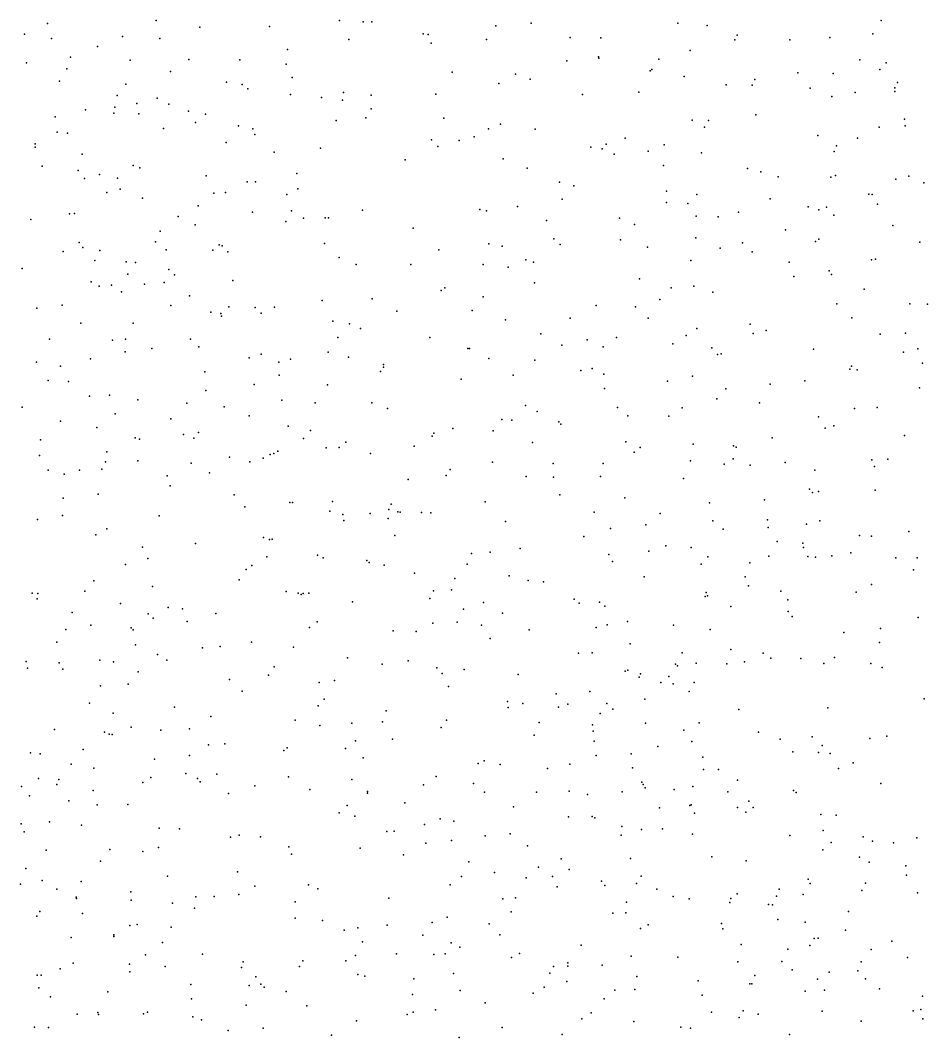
# Model space of a CAD drawing. Header units: metres. Extents: x -25 to 25, y -27.7 to 27.8.
# Drawn here: x 10.65 to 12.196, y 0.013 to 1.746 of the extents above; entities that cross this region are included whole.
import ezdxf

# ---------------------------------------------------------------- set-up
doc = ezdxf.new("R2010")
doc.units = ezdxf.units.M

msp = doc.modelspace()

# ---------------------------------------------------------------- linework, layer by layer
for p in [(10.6963, 1.7404, 10.855), (10.8814, 1.7456, 11.6233), (10.9561, 1.7342, 24.0528), (11.0747, 1.7352, 23.8806), (11.1937, 1.7454, 3.0991), (11.2341, 1.7429, -19.0683), (11.2488, 1.7429, 19.4002), (11.4599, 1.7365, 23.279), (11.5204, 1.7407, 19.7121), (11.7701, 1.7407, 11.6786), (11.82, 1.7367, 23.2841), (12.1167, 1.7456, 20.4458), (10.6575, 1.7222, 24.3394), (10.8242, 1.718, 19.1539), (11.3362, 1.7226, 23.3356), (11.3447, 1.7215, 19.476), (11.5865, 1.7166, 10.0871), (11.871, 1.7204, 20.0386), (12.0289, 1.7166, 20.237), (12.1022, 1.7225, -1.7373), (10.703, 1.7148, 11.929), (10.7817, 1.7012, -19.7493), (10.8879, 1.7146, 14.642), (11.2098, 1.7132, 23.5801), (11.3501, 1.707, 14.9003), (11.4441, 1.7132, 19.5907), (11.6389, 1.7157, 19.8307), (11.8673, 1.7126, 14.8493), (11.961, 1.7126, 12.2509), (10.7356, 1.6826, -21.2282), (11.1053, 1.696, -20.5908), (11.6348, 1.6836, 23.2812), (11.7913, 1.6942, -5.4522), (10.6606, 1.6732, 10.4722), (10.8373, 1.6775, 24.1779), (10.9374, 1.679, -20.3831), (11.0239, 1.6784, 19.2096), (11.1029, 1.6711, -6.2413), (11.5808, 1.6769, -5.6064), (11.6358, 1.681, 3.3355), (11.738, 1.6797, 11.0408), (12.0803, 1.6781, -3.5604), (12.1253, 1.6732, 3.5831), (10.7294, 1.663, 24.2787), (10.9061, 1.6587, 19.1402), (11.113, 1.6482, 23.8032), (11.3856, 1.6573, -17.219), (11.4939, 1.6538, -3.9049), (11.7232, 1.6596, 23.2875), (11.7257, 1.662, 11.2574), (11.7811, 1.65, 9.69), (11.9744, 1.6559, 20.1015), (12.035, 1.6549, -1.4313), (12.1141, 1.6618, 23.2485), (10.717, 1.6421, 19.0765), (10.8299, 1.6368, -19.5388), (11.0012, 1.64, -18.2713), (11.0283, 1.6365, -19.3244), (11.4653, 1.6378, 19.5554), (11.5189, 1.6455, 23.2912), (11.8525, 1.636, 0.7807), (11.8966, 1.6351, -3.7272), (11.9012, 1.6449, 11.9836), (11.9953, 1.6299, -5.3047), (12.14, 1.6306, -1.9963), (12.1442, 1.6396, 14.7992), (10.8154, 1.6173, 1.4064), (10.8834, 1.613, 11.0756), (11.0378, 1.629, 19.0892), (11.1104, 1.6194, -17.2417), (11.1631, 1.6139, 19.2404), (11.2006, 1.6227, 14.8328), (11.2478, 1.6183, 19.313), (11.3581, 1.6198, 23.345), (11.6076, 1.6193, 18.7199), (11.7038, 1.6231, 19.8428), (12.0323, 1.6156, 23.2772), (12.0724, 1.6225, 20.1975), (12.14, 1.6245, 20.2817), (10.8109, 1.5979, 19.0748), (10.8484, 1.6039, -18.1281), (10.9031, 1.603, -6.6378), (11.1992, 1.6097, 23.6306), (11.248, 1.5949, 19.0113), (10.7096, 1.5814, 10.8332), (10.7611, 1.5931, 14.4541), (10.8093, 1.5877, 19.1283), (10.852, 1.5865, -21.036), (10.9365, 1.5906, 24.0617), (10.9655, 1.5856, 11.5795), (11.2386, 1.5794, -5.9614), (11.3715, 1.5788, 1.0653), (11.9029, 1.5849, 19.9985), (12.1564, 1.5772, 12.2371), (10.8941, 1.5616, -20.7755), (10.9486, 1.5714, 14.5991), (11.0217, 1.5658, 23.9525), (11.046, 1.5609, 19.1498), (11.188, 1.5751, 10.2617), (11.4476, 1.561, -5.7274), (11.4679, 1.5685, 3.2719), (11.5271, 1.5604, 23.3122), (11.7946, 1.5756, 3.3503), (11.8153, 1.5636, 19.9188), (11.8224, 1.5747, 11.7182), (12.1129, 1.5635, 18.5716), (12.1572, 1.566, 0.5395), (10.7128, 1.5553, 24.2463), (10.7303, 1.5535, -17.8974), (11.0496, 1.5509, 3.114), (11.423, 1.5471, 19.4326), (11.6806, 1.5451, 0.9271), (12.0086, 1.5495, 20.0575), (12.0764, 1.5449, 20.116), (10.6754, 1.5296, -20.6467), (10.6756, 1.535, 19.0082), (11.0009, 1.5376, 11.3884), (11.1612, 1.5281, 23.6823), (11.3503, 1.542, 23.3898), (11.3614, 1.5304, 14.8742), (11.3979, 1.5407, 10.0982), (11.6218, 1.5293, 19.7091), (11.6414, 1.5269, 9.7871), (11.6482, 1.5345, 23.3144), (11.7469, 1.5337, 18.6002), (12.0406, 1.5319, 23.2825), (10.7553, 1.5176, -17.5033), (11.0828, 1.5212, -18.5825), (11.3056, 1.5079, 23.4814), (11.4724, 1.5094, 23.3534), (11.6619, 1.5176, 3.2662), (11.7197, 1.5228, 19.8076), (11.8107, 1.5197, 23.3194), (12.0364, 1.5224, 0.7248), (10.6873, 1.4974, -4.7753), (10.8424, 1.4983, 11.8234), (10.8537, 1.4941, -4.4969), (11.5134, 1.4938, 19.5362), (11.7456, 1.4984, 11.0754), (11.8891, 1.4932, 19.9386), (10.7486, 1.4899, 24.178), (10.7597, 1.4762, 2.9062), (10.7852, 1.4828, 19.0392), (10.8156, 1.4767, 24.1121), (10.9669, 1.4805, 23.9741), (11.1214, 1.4849, 23.7527), (11.9116, 1.4877, 9.5658), (11.9412, 1.4788, 23.3073), (12.0306, 1.4783, 20.0182), (12.0387, 1.4813, 10.5703), (12.1414, 1.4751, 3.3315), (12.1639, 1.4803, 10.4647), (10.8201, 1.4582, -19.4287), (11.0368, 1.4703, 23.883), (11.051, 1.4704, 14.6753), (11.1229, 1.4586, 19.164), (11.5686, 1.47, 23.349), (11.5931, 1.4636, 18.743), (12.189, 1.469, 20.16), (10.7977, 1.4525, 10.9173), (10.8584, 1.4427, 14.4774), (10.9796, 1.451, 11.2148), (10.9997, 1.4525, -6.4733), (11.1043, 1.4489, -4.0402), (11.5733, 1.4411, 19.6135), (11.7508, 1.4548, 11.4405), (11.8026, 1.449, 19.8582), (11.9273, 1.4414, 14.9975), (12.0953, 1.4493, 23.2733), (12.101, 1.4489, -3.8788), (10.9533, 1.4298, 11.6476), (11.2333, 1.4224, 3.1763), (11.4328, 1.4233, 9.9365), (11.4972, 1.4284, 19.4788), (11.7509, 1.435, 9.603), (11.7872, 1.4338, 23.3589), (11.992, 1.428, 3.2199), (12.0106, 1.4229, -1.7585), (12.0236, 1.4274, 18.4693), (12.1102, 1.4324, 12.1164), (10.668, 1.4066, 18.9467), (10.7341, 1.416, 19.004), (10.7426, 1.4168, 11.9325), (10.9191, 1.4112, 3.0629), (11.0458, 1.4188, -4.2466), (11.1118, 1.4211, 19.1368), (11.1324, 1.4088, -4.4764), (11.1692, 1.4092, -4.8599), (11.175, 1.409, 14.7654), (11.4444, 1.421, 19.4094), (11.5466, 1.4044, 14.9428), (11.6708, 1.4085, 23.3729), (11.8013, 1.4118, -3.9166), (11.8388, 1.4109, 18.498), (11.8737, 1.419, 11.7631), (12.0359, 1.4139, -17.2379), (10.8883, 1.3867, 19.2459), (10.9478, 1.397, 23.9555), (11.1024, 1.403, 23.7648), (11.3193, 1.3916, 23.4629), (11.6961, 1.3979, 15.0186), (11.9538, 1.3887, 19.9043), (12.1363, 1.3959, 20.0345), (11.5587, 1.3731, 3.1801), (11.6724, 1.3715, 19.6944), (11.8006, 1.3752, 11.617), (12.0102, 1.3727, 23.3229), (10.7505, 1.3672, 24.1119), (10.7568, 1.3588, -19.7758), (10.7854, 1.3534, 10.2328), (10.8803, 1.3684, -17.4128), (10.8984, 1.3549, -19.1942), (10.9779, 1.3538, 10.1714), (10.9887, 1.3631, 23.8839), (10.9938, 1.3617, 19.0788), (11.1682, 1.3657, 10.0789), (11.3631, 1.3549, -4.5807), (11.448, 1.365, 1.0541), (11.4712, 1.3611, -3.9728), (11.5698, 1.3636, 19.5765), (11.7185, 1.359, 3.1467), (11.8424, 1.3574, 19.829), (11.8804, 1.3665, 23.3629), (12.0049, 1.3686, 11.9444), (12.1826, 1.3677, 23.2528), (10.723, 1.3518, 2.5354), (10.7773, 1.3362, -6.6979), (11.0035, 1.3511, 11.4632), (11.1935, 1.3413, 23.5788), (11.5113, 1.3374, -5.7177), (11.7925, 1.3366, 10.9452), (11.8965, 1.3513, 10.7614), (12.0999, 1.3376, 19.9588), (12.1067, 1.3387, 10.5703), (10.6532, 1.323, -5.1554), (10.8303, 1.3344, 1.3187), (10.8465, 1.3332, 2.6949), (10.903, 1.3211, 19.0419), (11.222, 1.3295, 19.1996), (11.3153, 1.3297, 19.2722), (11.4383, 1.3298, 19.3881), (11.4811, 1.3251, 23.4246), (11.5245, 1.3338, 9.7482), (11.9598, 1.3336, 9.5648), (12.028, 1.3188, 19.901), (10.7707, 1.3001, 2.281), (10.8332, 1.3133, 23.997), (10.9126, 1.3118, -5.117), (11.0121, 1.3026, 23.8098), (11.705, 1.3052, 23.4144), (11.9676, 1.3094, 23.3603), (12.0317, 1.3128, -1.5768), (10.7847, 1.2927, -18.5513), (10.8052, 1.2943, 19.0138), (10.8224, 1.2831, -19.5744), (10.8616, 1.2961, 11.7873), (10.895, 1.299, -18.9767), (11.3673, 1.2852, -4.366), (11.3734, 1.2901, 23.4391), (11.5261, 1.2984, 19.5067), (11.7587, 1.2899, 11.2457), (11.7972, 1.2926, 9.5661), (12.0873, 1.2875, -1.3337), (10.9384, 1.2764, 23.879), (11.1642, 1.2681, 19.1597), (11.2496, 1.2711, 23.5136), (11.4386, 1.2744, -5.0141), (11.7395, 1.2703, 19.7441), (11.8298, 1.2823, 0.9577), (10.678, 1.2552, 11.988), (10.7213, 1.2606, 10.8505), (10.9063, 1.26, 11.0858), (10.9747, 1.2487, 11.2555), (11.0051, 1.2578, 10.0465), (11.0504, 1.2565, 3.0573), (11.0833, 1.2569, 23.6866), (11.2914, 1.25, 19.2595), (11.4197, 1.2515, 3.1329), (11.631, 1.26, 19.6381), (11.6983, 1.2575, 18.4857), (12.0408, 1.2626, 18.3735), (12.1652, 1.2625, 19.9451), (12.1957, 1.2622, -1.9409), (10.9918, 1.2463, 19.3192), (10.9931, 1.2418, 2.6479), (11.0605, 1.2466, 19.1144), (11.1826, 1.233, -17.5019), (11.4764, 1.2353, 23.4559), (11.5867, 1.2382, -4.7338), (11.7197, 1.2384, 15.0651), (12.0668, 1.2388, 19.8758), (10.753, 1.2295, 10.0824), (10.8425, 1.2297, 2.1594), (11.2109, 1.2285, -5.2146), (11.2295, 1.2209, 14.8245), (11.8024, 1.2208, 3.0688), (11.8932, 1.2278, 15.0676), (11.9208, 1.2171, 11.7536), (10.6996, 1.2023, 24.0146), (10.8074, 1.2005, 18.9992), (10.8292, 1.2025, -17.6154), (10.9399, 1.2024, 19.0578), (11.191, 1.2052, 23.5213), (11.3475, 1.2054, 19.3045), (11.5367, 1.2113, -17.4195), (11.616, 1.2014, 3.0811), (11.6657, 1.2055, 23.4552), (11.7841, 1.2086, 11.398), (11.8984, 1.212, -5.4984), (12.1146, 1.2111, 23.324), (12.1578, 1.2129, 12.0947), (10.8288, 1.1808, 14.4678), (10.8739, 1.1863, 23.8636), (10.9545, 1.1895, 11.5949), (11.1746, 1.1802, 19.1744), (11.4125, 1.1863, 19.1733), (11.4155, 1.1864, 9.7484), (11.5727, 1.1925, -4.4714), (11.6429, 1.1896, 9.5804), (11.7616, 1.1943, 23.4538), (11.8281, 1.1876, 18.3154), (12.0015, 1.1854, 19.8088), (12.1547, 1.1801, 19.8838), (12.1791, 1.186, 0.718), (10.6775, 1.1632, 18.8839), (10.7698, 1.1691, 23.9382), (11.0399, 1.1704, 23.6768), (11.0606, 1.177, 2.4514), (11.0903, 1.163, 2.8783), (11.1103, 1.1684, 14.7368), (11.2089, 1.1719, 9.873), (11.4485, 1.1698, -5.8772), (11.5267, 1.1665, 19.5063), (11.8379, 1.1763, 11.5672), (11.8439, 1.1772, 19.757), (12.1868, 1.1615, 3.0298), (10.7187, 1.1566, -18.3909), (10.9647, 1.1468, 14.6001), (11.2636, 1.1475, 23.4969), (11.2686, 1.1593, -17.6876), (11.2689, 1.155, -6.1245), (11.605, 1.149, 23.4784), (11.624, 1.1523, 18.7664), (12.0633, 1.1511, 10.685), (12.0659, 1.1562, 11.9667), (12.0756, 1.1501, 19.8269), (10.6976, 1.1318, 1.2398), (10.7321, 1.1303, 9.9374), (11.0908, 1.1414, 23.595), (11.4013, 1.1342, 23.4775), (11.4897, 1.1411, 23.4787), (11.644, 1.1429, -5.7209), (11.7527, 1.1311, 19.7174), (11.7953, 1.1393, 11.2056), (11.9865, 1.1312, 23.4188), (10.9663, 1.1151, 11.352), (11.0485, 1.1252, 2.2742), (11.1732, 1.1246, 19.3662), (11.645, 1.1185, -5.0652), (11.8517, 1.1176, 11.0181), (11.9277, 1.1259, 10.8658), (12.1817, 1.1196, 23.3087), (10.7681, 1.1052, -20.1901), (10.8022, 1.1071, 23.8545), (10.8506, 1.0991, 19.0196), (10.934, 1.0933, -17.9893), (11.0956, 1.0983, 19.1496), (11.1522, 1.0941, 2.697), (11.2492, 1.094, 19.265), (11.8364, 1.1007, 9.5095), (11.9095, 1.0942, 19.7471), (10.6534, 1.0866, 10.7705), (10.8119, 1.0751, 19.3684), (10.9975, 1.087, 19.1046), (11.2758, 1.0843, -17.9398), (11.5104, 1.0894, 3.0632), (11.5304, 1.0795, 1.0305), (11.6674, 1.086, 18.3943), (11.7776, 1.0855, -4.7067), (12.0711, 1.0843, 18.2743), (12.1095, 1.086, 23.3606), (10.7185, 1.0627, 18.9003), (10.9063, 1.067, -19.8685), (11.0397, 1.0716, 9.8719), (11.4705, 1.0657, 19.4922), (11.4872, 1.0646, -5.2886), (11.5675, 1.0614, 19.6023), (11.5711, 1.0578, 23.4961), (11.685, 1.0718, -17.5422), (11.7546, 1.071, 18.2167), (12.0097, 1.0703, -17.2352), (10.7805, 1.0518, 1.9209), (10.9281, 1.0401, 11.4815), (10.9535, 1.0436, 2.0405), (11.1064, 1.0541, -6.4138), (11.1443, 1.0466, 1.0637), (11.3545, 1.0424, 14.94), (11.3868, 1.0502, 19.2689), (11.4555, 1.0465, 23.4948), (12.0209, 1.0511, 2.9444), (12.0358, 1.055, 19.7715), (10.6843, 1.031, 23.8595), (10.8458, 1.0343, -18.2398), (10.8529, 1.0319, -18.8586), (10.9455, 1.0336, -19.4764), (11.1323, 1.0335, 23.5212), (11.2044, 1.027, 9.7994), (11.3515, 1.0371, 23.4934), (11.5228, 1.0264, 19.1377), (11.6813, 1.0278, 23.4946), (11.7961, 1.0233, 19.7166), (11.9307, 1.0345, 15.0886), (12.156, 1.0384, -1.4559), (10.7973, 1.0103, 11.7709), (11.076, 1.0062, 19.1807), (11.0821, 1.0079, 19.4318), (11.089, 1.0117, 14.8007), (11.1709, 1.0172, -11.3518), (11.1934, 1.0181, 19.2563), (11.2467, 1.0076, 23.4975), (11.3212, 1.0203, 19.3565), (11.6958, 1.0099, 9.4709), (11.7058, 1.0178, 15.1172), (11.8647, 1.0206, 11.3634), (11.8698, 1.0182, 2.94), (10.6831, 1.0044, 11.9175), (10.7955, 0.9937, -5.412), (10.8505, 0.995, 11.0669), (10.9412, 0.991, -19.2435), (11.0063, 1.0015, -11.0623), (11.0409, 0.9933, -5.4123), (11.064, 0.9995, -18.3643), (11.4547, 0.9929, -18.1971), (11.5577, 0.9908, 9.5564), (11.643, 0.9906, 18.7057), (11.7917, 0.9951, 23.4929), (11.8491, 0.9894, -4.9358), (11.8644, 0.9987, -4.3215), (11.8933, 0.988, 11.1919), (11.9529, 0.9922, 18.1917), (12.1007, 0.9971, 10.7765), (12.128, 0.998, 19.7839), (10.6976, 0.9793, -20.358), (10.725, 0.9723, 23.7833), (10.7511, 0.979, 18.9241), (10.7888, 0.9807, 9.8372), (10.9724, 0.9749, 19.1228), (11.3822, 0.9806, 3.0358), (12.0037, 0.9793, 19.735), (12.1052, 0.9858, -4.2907), (10.9001, 0.9699, -11.3679), (11.3107, 0.9634, -18.4001), (11.3753, 0.9701, 9.6721), (11.512, 0.9683, 23.5104), (11.5584, 0.9675, 15.0826), (11.6382, 0.9685, -17.8869), (11.78, 0.965, -5.7073), (10.7825, 0.9386, 14.5731), (10.9055, 0.9527, 11.3168), (11.0144, 0.9375, 23.5767), (11.5689, 0.9375, 19.6467), (11.9945, 0.947, 0.8742), (11.9996, 0.9413, 23.4496), (12.0097, 0.943, 11.9347), (12.1061, 0.945, 12.114), (10.723, 0.9316, 1.0399), (11.1094, 0.9241, -18.5935), (11.1139, 0.924, 19.2466), (11.1821, 0.9259, 19.2974), (11.2816, 0.9214, 2.7165), (11.4422, 0.9252, 19.5275), (11.6797, 0.9321, 23.5104), (11.8242, 0.9235, 19.7063), (11.9176, 0.9286, -4.5576), (10.7222, 0.9019, 18.8805), (10.8868, 0.9014, -20.1005), (11.0326, 0.9169, 19.2002), (11.1774, 0.9092, 23.5203), (11.1997, 0.9038, 2.2039), (11.2459, 0.9057, 19.4175), (11.2776, 0.9124, -5.4415), (11.2932, 0.9083, 19.4051), (11.2969, 0.9077, -11.6264), (11.3335, 0.9074, 23.5187), (11.3496, 0.9068, -11.0707), (11.6274, 0.9078, 18.3183), (11.7401, 0.9053, -5.2484), (10.6792, 0.8951, 23.7754), (11.2011, 0.8938, 14.9168), (11.277, 0.8968, -6.3012), (11.4764, 0.8917, 19.2443), (11.7159, 0.8864, -11.2968), (11.8296, 0.8932, 18.0861), (11.9227, 0.8945, 11.6193), (11.9896, 0.8875, 19.72), (12.012, 0.893, 2.8709), (10.7789, 0.8689, 18.9597), (10.7975, 0.8794, 11.6886), (11.288, 0.8678, 2.3962), (11.6556, 0.88, 19.6904), (11.8474, 0.879, -17.7675), (11.924, 0.8814, 11.8157), (12.0794, 0.8678, -17.5446), (12.1002, 0.867, 19.7459), (12.1636, 0.8748, 0.7081), (10.9484, 0.8541, 19.1853), (11.0642, 0.8646, 23.5878), (11.0746, 0.8609, -18.8161), (11.0793, 0.862, -6.4958), (11.6101, 0.8661, 23.5228), (11.7499, 0.8504, 23.5109), (11.9394, 0.858, -12.9848), (11.983, 0.8547, 11.1238), (10.8585, 0.8481, 11.4935), (11.1562, 0.8345, 23.5558), (11.4186, 0.8372, 23.5363), (11.4505, 0.8396, 19.6109), (11.5015, 0.8457, 2.9248), (11.6526, 0.8358, 18.6601), (11.7205, 0.8413, 9.3915), (11.7928, 0.8478, 0.954), (11.9253, 0.833, 12.1096), (11.984, 0.8474, 9.4703), (11.9916, 0.8321, 15.0324), (12.0323, 0.8332, -5.487), (12.0647, 0.8384, 18.2183), (10.8295, 0.8186, 19.0323), (10.8671, 0.8288, 23.6957), (11.0443, 0.8169, -19.465), (11.07, 0.8315, 19.2897), (11.1658, 0.8301, -10.9138), (11.2402, 0.8252, 19.4344), (11.2446, 0.8218, -11.9055), (11.2699, 0.8174, 23.5527), (11.4112, 0.8193, 2.7806), (11.6588, 0.8237, 17.9798), (11.8098, 0.8193, 19.7072), (11.8215, 0.8318, -18.0954), (11.8928, 0.8214, 23.4823), (12.0047, 0.8308, 23.4526), (12.1414, 0.8297, -13.1621), (12.178, 0.8301, 23.3397), (11.035, 0.8099, 14.8627), (11.3216, 0.8036, 19.5198), (11.4831, 0.7994, -6.142), (11.713, 0.7977, -18.4257), (11.8846, 0.7977, -11.1695), (12.1714, 0.8093, 10.8816), (10.7755, 0.791, 10.7953), (10.8754, 0.7811, 19.1422), (11.0231, 0.7927, 23.6324), (11.3903, 0.7946, 2.5794), (11.5152, 0.7915, 9.4528), (11.5414, 0.7888, 19.6837), (11.8903, 0.7822, 2.8301), (12.1001, 0.7843, 23.3937), (10.6703, 0.7699, 18.7822), (10.6802, 0.7689, 23.7675), (10.7602, 0.773, 0.7836), (11.1032, 0.7728, 19.3682), (11.1233, 0.7699, 0.9203), (11.1283, 0.7672, 1.9951), (11.132, 0.769, 9.6859), (11.1416, 0.7698, 19.4739), (11.3541, 0.7738, 0.972), (11.3846, 0.7756, 19.5994), (11.817, 0.764, 12.0188), (11.8183, 0.771, 23.5069), (11.8206, 0.7651, 11.8444), (11.9457, 0.7731, 19.7099), (12.0741, 0.7715, 12.3684), (10.6791, 0.7603, -20.4071), (10.821, 0.7524, -5.4908), (10.9022, 0.7454, 11.1783), (11.2162, 0.7552, 19.4757), (11.348, 0.7605, 15.0447), (11.4394, 0.7536, -12.1553), (11.5938, 0.7596, 19.0912), (11.6019, 0.7529, 23.5534), (11.637, 0.7543, 2.8189), (11.6456, 0.7477, 18.9181), (11.8605, 0.7473, 11.614), (11.9576, 0.7586, -17.9461), (10.7382, 0.737, 18.8962), (10.8678, 0.7345, 11.0035), (10.9262, 0.7433, 19.2441), (10.9832, 0.7352, 9.7105), (11.4052, 0.7424, -5.4963), (11.4717, 0.7359, 17.8446), (11.9583, 0.7386, -5.2832), (11.9648, 0.7301, 11.3258), (12.1793, 0.7284, -5.0015), (10.7703, 0.7152, -11.4772), (10.8387, 0.7106, 14.8083), (10.8765, 0.7272, 23.7006), (10.9343, 0.7212, -11.8107), (11.1429, 0.7112, 23.6281), (11.1557, 0.7209, -12.1524), (11.3528, 0.7189, -12.3652), (11.3942, 0.7204, 23.586), (11.4358, 0.7152, 19.3321), (11.6312, 0.7115, -12.6971), (11.6498, 0.7156, -11.9288), (11.6846, 0.7212, 19.7133), (11.7625, 0.7155, -5.8617), (10.7278, 0.7077, 11.7125), (10.8422, 0.7075, -10.8633), (11.2855, 0.7053, 19.5825), (11.3247, 0.7043, 9.5474), (11.5168, 0.7072, 19.7061), (11.825, 0.7076, -11.6668), (12.053, 0.7027, 19.7304), (12.1153, 0.7095, 9.5283), (10.7123, 0.6862, 23.7851), (10.8465, 0.6818, 19.1201), (10.9603, 0.6768, 19.3548), (10.9907, 0.6791, -19.9127), (11.0439, 0.6863, -19.6737), (11.1153, 0.678, -19.3149), (11.4504, 0.6925, 2.4265), (11.6889, 0.6835, -12.2772), (12.1139, 0.6855, 23.3851), (10.8837, 0.665, 19.263), (11.2074, 0.6596, -19.0209), (11.6012, 0.6674, 19.7361), (11.6243, 0.6681, 23.572), (11.7775, 0.6683, -5.42), (11.8603, 0.6735, -5.6779), (11.9158, 0.6673, 23.4876), (11.9283, 0.6592, 19.7244), (12.0368, 0.6603, 2.77), (10.66, 0.6534, 14.7522), (10.6621, 0.642, 18.7748), (10.7163, 0.6508, 10.6335), (10.7855, 0.6556, -6.4415), (10.8091, 0.6526, 1.6696), (10.8995, 0.6557, 23.7594), (11.0826, 0.6443, 23.7003), (11.2666, 0.6485, -6.4092), (11.311, 0.6545, 23.6307), (11.3599, 0.6426, 2.136), (11.766, 0.6487, 19.7281), (11.7696, 0.6457, 0.899), (11.8012, 0.6502, -12.8052), (11.8536, 0.6491, 11.4806), (11.8837, 0.6526, 2.716), (11.9794, 0.6582, -11.4683), (12.0186, 0.65, -11.0763), (12.0991, 0.6498, -18.1161), (12.1184, 0.643, 11.0433), (10.7225, 0.6401, 18.9026), (10.8511, 0.6355, 11.4748), (11.0731, 0.63, -10.7949), (11.369, 0.6326, 19.7047), (11.4064, 0.6395, 23.6222), (11.4981, 0.6314, 17.7003), (11.6804, 0.637, 19.7329), (11.685, 0.6383, 17.8257), (11.7044, 0.6265, 12.1185), (11.7064, 0.6322, 11.8094), (11.7546, 0.6275, 23.5451), (10.7866, 0.6119, 9.752), (10.8339, 0.6145, 19.5368), (11.0063, 0.6229, 19.4577), (11.1594, 0.6174, -12.4712), (11.1853, 0.6212, 23.6797), (11.3797, 0.6108, -18.8874), (11.7413, 0.6173, 2.5892), (11.7623, 0.6153, 11.629), (11.7981, 0.6177, -12.4693), (11.0282, 0.6025, 23.754), (11.5631, 0.5982, 18.0461), (11.62, 0.6022, 18.2067), (11.7897, 0.6023, -12.0484), (12.1899, 0.5898, 12.611), (10.7678, 0.5823, 19.008), (10.9126, 0.5758, 23.8249), (11.1575, 0.578, -5.5532), (11.1675, 0.589, 0.8077), (11.4802, 0.585, 0.9143), (11.481, 0.5747, 23.6367), (11.5061, 0.5815, 19.4382), (11.5669, 0.5755, 23.6215), (11.5828, 0.5805, 2.3376), (11.6495, 0.5819, -10.864), (11.6592, 0.5722, 18.3622), (11.7142, 0.5891, -18.7183), (12.0257, 0.5744, 18.1478), (10.8081, 0.5652, -12.2907), (10.9744, 0.5594, 1.7239), (11.2736, 0.569, 14.9839), (11.6381, 0.5646, -12.9661), (11.8739, 0.5714, 23.5127), (10.7085, 0.5376, 18.8971), (10.8389, 0.5413, 23.8695), (10.9382, 0.5388, 19.5091), (11.1181, 0.5533, 9.5601), (11.1605, 0.5441, 23.7448), (11.2147, 0.5485, 19.6853), (11.2672, 0.5508, 1.9264), (11.3668, 0.5411, 23.6826), (11.376, 0.5531, 9.3783), (11.5341, 0.5494, 2.1847), (11.625, 0.5454, 11.9304), (11.715, 0.5483, 23.5819), (11.8064, 0.5486, 12.4117), (10.7937, 0.533, 19.1534), (10.8015, 0.5294, 1.5636), (10.8065, 0.5288, 0.453), (10.8895, 0.5363, -20.0879), (11.2844, 0.5211, 19.7452), (11.5252, 0.5281, 15.0232), (11.626, 0.5347, -6.0785), (11.7803, 0.5361, 2.4623), (11.9073, 0.533, 19.752), (11.9444, 0.5212, 12.5621), (11.999, 0.5251, 14.9206), (12.0973, 0.5219, 2.6887), (12.126, 0.5259, 23.3868), (10.7571, 0.5036, 14.8932), (10.9705, 0.5113, -12.5438), (10.9983, 0.513, 23.8446), (11.1045, 0.5062, 23.8023), (11.2041, 0.5049, -12.648), (11.221, 0.5182, 19.7151), (11.6276, 0.5175, 23.6244), (11.7363, 0.5086, -5.8872), (11.7939, 0.5172, 23.5645), (12.0159, 0.51, 9.3651), (10.6673, 0.4975, 1.4278), (10.6839, 0.4959, 9.7902), (10.8786, 0.4872, 10.7857), (10.9384, 0.493, 19.6907), (11.0992, 0.5015, 19.6649), (11.234, 0.4894, 23.7515), (11.6311, 0.4931, 19.8086), (11.6904, 0.4963, 18.5156), (11.8125, 0.4901, 19.7753), (11.966, 0.4992, 2.5753), (12.01, 0.4984, -18.6018), (12.0297, 0.4964, 23.4666), (10.7367, 0.4784, 19.024), (10.7751, 0.4714, -10.8682), (11.4303, 0.4798, -12.8639), (11.4405, 0.4839, 19.7093), (11.4677, 0.478, 1.9789), (11.5481, 0.4712, 19.8322), (11.586, 0.4785, 12.0796), (11.6931, 0.4723, 19.173), (11.8141, 0.4695, 14.9638), (11.8392, 0.4695, 11.2766), (12.044, 0.4708, 19.7951), (12.0691, 0.4808, -10.8008), (10.6809, 0.454, 18.887), (10.7159, 0.4522, 11.7224), (10.8727, 0.4557, 23.9222), (10.932, 0.4626, -6.4677), (10.9522, 0.4541, 9.6249), (10.9848, 0.4611, 11.0362), (11.1068, 0.4567, 0.6335), (11.2147, 0.4525, 19.8605), (11.3586, 0.4575, -5.574), (11.8716, 0.4509, -12.665), (10.6524, 0.4403, -12.1269), (10.7123, 0.4436, -12.6823), (10.7744, 0.4335, 19.4489), (10.8588, 0.447, 19.5392), (10.9565, 0.4485, 19.6109), (11.0498, 0.4416, -19.6614), (11.1432, 0.4353, 23.8401), (11.337, 0.4432, 19.822), (11.4222, 0.4456, 23.7089), (11.709, 0.4475, 18.7657), (11.711, 0.4438, 19.3287), (11.7143, 0.4383, 23.6228), (11.7639, 0.4355, 17.888), (11.7957, 0.4404, 2.2753), (11.9672, 0.4338, 23.5067), (12.1161, 0.4453, 19.8364), (10.6656, 0.4247, 23.965), (11.0048, 0.4285, 19.8489), (11.2413, 0.4319, 19.7729), (11.2414, 0.4288, -19.226), (11.4407, 0.4307, 19.8557), (11.5292, 0.4307, 23.6845), (11.5852, 0.4325, 9.2154), (11.6165, 0.4269, 17.9479), (11.6751, 0.431, 19.5636), (11.8556, 0.4311, 9.2294), (11.9717, 0.4301, 11.0626), (10.7329, 0.4157, 19.2094), (10.781, 0.409, 10.6076), (10.8333, 0.4099, 11.6007), (11.2068, 0.4079, 9.4063), (11.3049, 0.4126, -6.4656), (11.4905, 0.4055, -10.8027), (11.7389, 0.4042, 18.998), (11.7906, 0.4081, -18.8514), (11.7927, 0.409, 19.8299), (11.8717, 0.4044, 18.0089), (11.8909, 0.4155, 19.8227), (11.8983, 0.4045, -12.2355), (11.1934, 0.3953, 1.7025), (11.2197, 0.3901, -10.776), (11.3653, 0.3851, 1.788), (11.5841, 0.3885, 19.8422), (11.6241, 0.389, 19.8792), (11.6288, 0.3871, 23.6708), (11.7984, 0.3951, 23.6084), (11.886, 0.3967, -13.0167), (12.014, 0.3929, -11.7972), (12.04, 0.3916, 19.846), (10.6514, 0.3766, -11.7835), (10.7001, 0.38, 19.0795), (10.7544, 0.3746, 19.5072), (10.8869, 0.3693, 19.6327), (10.9214, 0.3685, -19.9217), (11.2867, 0.3645, 20.0343), (11.3389, 0.3758, 0.7125), (11.3888, 0.3811, 14.9426), (11.6747, 0.3722, 18.2047), (11.7084, 0.3672, 19.8755), (11.7443, 0.368, -5.6647), (12.0175, 0.3652, 2.4395), (10.6568, 0.363, 1.269), (11.0081, 0.3543, 1.5409), (11.0228, 0.3574, 11.1995), (11.0592, 0.3546, 23.9374), (11.2744, 0.3638, 19.8344), (11.3848, 0.3486, 23.7888), (11.4421, 0.3564, -13.0653), (11.4848, 0.3596, 23.7269), (11.6737, 0.3575, 0.7644), (11.7953, 0.359, 19.437), (11.9611, 0.357, -12.0233), (12.0857, 0.3546, 10.9068), (12.1017, 0.3474, 9.3204), (12.1774, 0.353, 19.9225), (10.6943, 0.332, 19.2293), (10.8029, 0.3328, -12.8402), (10.8586, 0.3296, 19.9273), (10.8857, 0.3362, 24.0097), (11.1077, 0.3378, 19.7558), (11.2293, 0.3352, 14.9043), (11.341, 0.3439, 19.8895), (11.514, 0.3392, -6.2288), (12.0173, 0.3324, 23.5086), (12.0315, 0.3448, 14.8952), (12.1377, 0.3445, 23.4285), (10.7868, 0.3134, 19.6219), (11.1123, 0.3253, 20.0503), (11.3029, 0.3237, 23.8491), (11.4141, 0.312, 19.9238), (11.5714, 0.3169, 19.9284), (11.6896, 0.3175, 23.6747), (11.8283, 0.3203, 19.6115), (11.8868, 0.314, 19.8893), (12.0797, 0.3201, 18.2205), (10.6597, 0.3009, 18.9916), (11.0199, 0.2949, -10.7795), (11.533, 0.3032, 1.7856), (11.5848, 0.2992, 11.3938), (12.0962, 0.3116, 12.7403), (12.1588, 0.305, -11.5117), (10.6874, 0.2803, 11.7696), (10.7536, 0.2787, 24.0619), (10.9011, 0.2878, 0.2369), (11.4018, 0.2873, -19.1519), (11.4577, 0.2937, 23.7812), (11.5116, 0.2845, 11.7626), (11.5564, 0.2873, 12.2658), (11.6402, 0.2793, -19.0563), (11.7078, 0.2877, 19.9278), (11.9921, 0.2824, -18.8941), (12.1597, 0.2891, 2.5245), (10.6502, 0.2739, 19.1079), (10.7122, 0.2656, 19.6079), (10.8386, 0.2608, 24.0599), (11.0497, 0.2707, 11.0597), (11.1409, 0.2727, 23.9577), (11.1569, 0.2658, 1.553), (11.3823, 0.2728, 23.838), (11.5648, 0.2695, 23.7305), (11.6456, 0.2719, 11.0509), (11.6997, 0.2752, 17.9663), (11.7344, 0.2657, 10.9209), (11.9429, 0.2653, 19.4872), (11.9954, 0.2753, 19.9243), (12.0838, 0.2632, 19.9656), (12.0899, 0.2759, 23.4745), (10.7455, 0.2519, -13.0391), (10.7461, 0.2493, 10.4983), (10.8387, 0.247, 19.6854), (10.949, 0.2525, 20.0611), (10.9805, 0.2531, -12.9522), (11.0224, 0.2563, 24.0191), (11.1181, 0.2439, 19.8048), (11.2778, 0.2503, 23.901), (11.472, 0.2491, 19.9741), (11.4937, 0.2507, 11.1212), (11.6825, 0.2432, 20.0089), (11.762, 0.2527, 23.6668), (11.7893, 0.2488, -13.2235), (11.8603, 0.2493, 2.0186), (11.8715, 0.2573, 14.9191), (11.938, 0.2534, 23.5746), (11.9834, 0.2563, 19.6444), (12.1784, 0.2592, 23.4215), (10.6834, 0.2277, -11.5402), (10.9092, 0.2418, 1.336), (10.9466, 0.2332, 10.7149), (11.4862, 0.2269, 10.8438), (11.6815, 0.2254, 23.7), (11.8587, 0.2426, 18.0444), (11.9246, 0.2392, 19.9616), (11.9316, 0.2389, 19.261), (12.0609, 0.2277, 2.3444), (10.6782, 0.2197, 24.084), (10.7561, 0.2242, -10.8993), (11.1185, 0.2161, 11.1889), (11.1647, 0.212, -19.441), (11.3516, 0.2088, 11.1974), (11.3774, 0.2179, 9.2075), (11.6594, 0.2243, 19.9975), (11.9407, 0.2138, -12.3863), (11.9869, 0.2092, 18.1554), (10.8368, 0.2038, -5.5262), (10.8491, 0.2054, 11.6115), (10.9069, 0.2005, 19.7205), (11.2018, 0.1958, 23.9683), (11.2249, 0.1995, 19.8961), (11.275, 0.2042, 0.5013), (11.4487, 0.2066, 11.5574), (11.7064, 0.1987, 18.2567), (11.7195, 0.2046, 12.5236), (11.8447, 0.2067, 19.961), (11.8467, 0.1979, 20.005), (12.056, 0.1959, 23.5144), (10.7367, 0.1831, 0.0921), (10.8093, 0.185, 14.9347), (10.8095, 0.1875, -6.4095), (10.8923, 0.1746, -13.2486), (11.2332, 0.1755, -6.5039), (11.3358, 0.1873, 19.9899), (11.3843, 0.1742, 11.3727), (11.4671, 0.1874, 11.9949), (12.0023, 0.1817, 2.1856), (12.0093, 0.1822, 19.9331), (12.1349, 0.177, 23.4694), (11.399, 0.1668, -13.2934), (11.6057, 0.1699, 20.0596), (11.8779, 0.1712, 10.6669), (11.9577, 0.163, 12.7061), (11.995, 0.1697, 9.149), (12.0996, 0.1627, -11.7924), (10.7401, 0.1395, 24.1204), (10.8632, 0.1536, 9.6521), (10.9602, 0.1548, 24.0927), (11.03, 0.1415, -19.5885), (11.1314, 0.1434, 24.0433), (11.2048, 0.1435, 20.2364), (11.2209, 0.1522, 11.3042), (11.291, 0.1552, 23.9371), (11.3543, 0.1541, 10.7198), (11.3737, 0.1555, 1.583), (11.4868, 0.1489, 20.2222), (11.5004, 0.1556, 23.8157), (11.5827, 0.1399, 10.6199), (11.6905, 0.1513, 20.0674), (11.7702, 0.1496, 18.3959), (11.8724, 0.1418, 20.0654), (11.9471, 0.1421, 23.6018), (12.0825, 0.1415, 18.3019), (12.1615, 0.1488, 10.714), (10.7181, 0.13, 9.847), (10.8363, 0.1379, 24.1163), (10.8365, 0.1248, -11.1993), (10.8969, 0.1335, 1.2256), (11.0267, 0.1322, 9.4473), (11.1257, 0.1336, 19.8691), (11.3881, 0.1219, -6.2911), (11.5523, 0.1226, 0.6485), (11.5584, 0.1336, -5.8917), (11.583, 0.1341, 23.7723), (11.641, 0.1362, -10.8085), (11.9651, 0.1282, 20.0842), (12.0281, 0.1241, 10.6321), (12.0765, 0.1266, 20.1403), (10.6787, 0.1188, -12.1922), (10.6858, 0.1192, 10.3826), (11.0513, 0.1159, 19.8282), (11.2253, 0.1203, 24), (11.2372, 0.1171, 19.9586), (11.3202, 0.1129, -10.8697), (11.5812, 0.1082, 20.1409), (11.7004, 0.1165, 9.1592), (11.8049, 0.1091, 23.683), (11.8929, 0.1044, 0.7386), (11.8964, 0.1043, 20.074), (11.9012, 0.1182, 18.8727), (12.0078, 0.112, 14.9176), (12.0897, 0.1128, 20.0544), (10.6819, 0.0974, 1.0457), (10.7991, 0.0908, -11.7767), (10.9407, 0.1028, 19.7654), (11.04, 0.1011, 1.3179), (11.06, 0.1036, 24.0888), (11.0654, 0.0983, 11.354), (11.1029, 0.0909, 10.7476), (11.3995, 0.0928, 11.8688), (11.5237, 0.0885, 12.2731), (11.5427, 0.0983, 9.1782), (11.6628, 0.0933, 23.7404), (11.6968, 0.0946, 20.1457), (11.9871, 0.0918, -19.1424), (12.0201, 0.0933, 19.0138), (12.1135, 0.0956, 20.2385), (10.7017, 0.0818, 20.1638), (10.9418, 0.0788, 20.2013), (11.3181, 0.0861, 11.5186), (11.4419, 0.072, -19.2961), (11.6447, 0.0786, 1.6614), (11.8118, 0.0846, 20.1487), (12.187, 0.0831, 20.364), (10.7472, 0.0523, 14.9888), (10.782, 0.0555, -13.5943), (10.8601, 0.0529, 19.7657), (10.8666, 0.0557, -12.0409), (11.035, 0.0677, -11.2925), (11.1382, 0.0666, -13.3985), (11.3192, 0.0557, 23.9635), (11.3575, 0.0599, 20.1164), (11.6227, 0.0547, -13.4222), (11.8274, 0.0562, 18.262), (11.8813, 0.0584, 20.1973), (11.907, 0.0524, 18.715), (12.0158, 0.0576, 20.2233), (12.171, 0.0582, 19.0723), (12.1842, 0.0606, -11.4815), (10.7836, 0.0518, 11.6847), (10.9441, 0.048, 10.6198), (10.9588, 0.043, 11.5019), (11.2229, 0.0409, 9.2068), (11.3089, 0.0518, 10.5924), (11.6069, 0.0444, 20.2251), (11.6954, 0.0402, 12.5446), (11.8745, 0.0471, 18.5216), (12.0827, 0.0408, 20.3173), (12.1875, 0.0447, 20.5569), (10.6742, 0.0304, 11.7992), (10.6982, 0.0299, 24.1518), (11.0043, 0.0249, 24.1271), (11.064, 0.0285, 19.8863), (11.4709, 0.0299, 20.1954), (11.5729, 0.0179, 23.8086), (11.7751, 0.0305, 20.2301), (11.7919, 0.0289, 10.4434), (11.9605, 0.0178, -12.703), (11.1802, 0.0165, 24.0671), (11.3976, 0.0125, 9.1741)]:
    msp.add_point(p)

doc.saveas('drawing.dxf')
